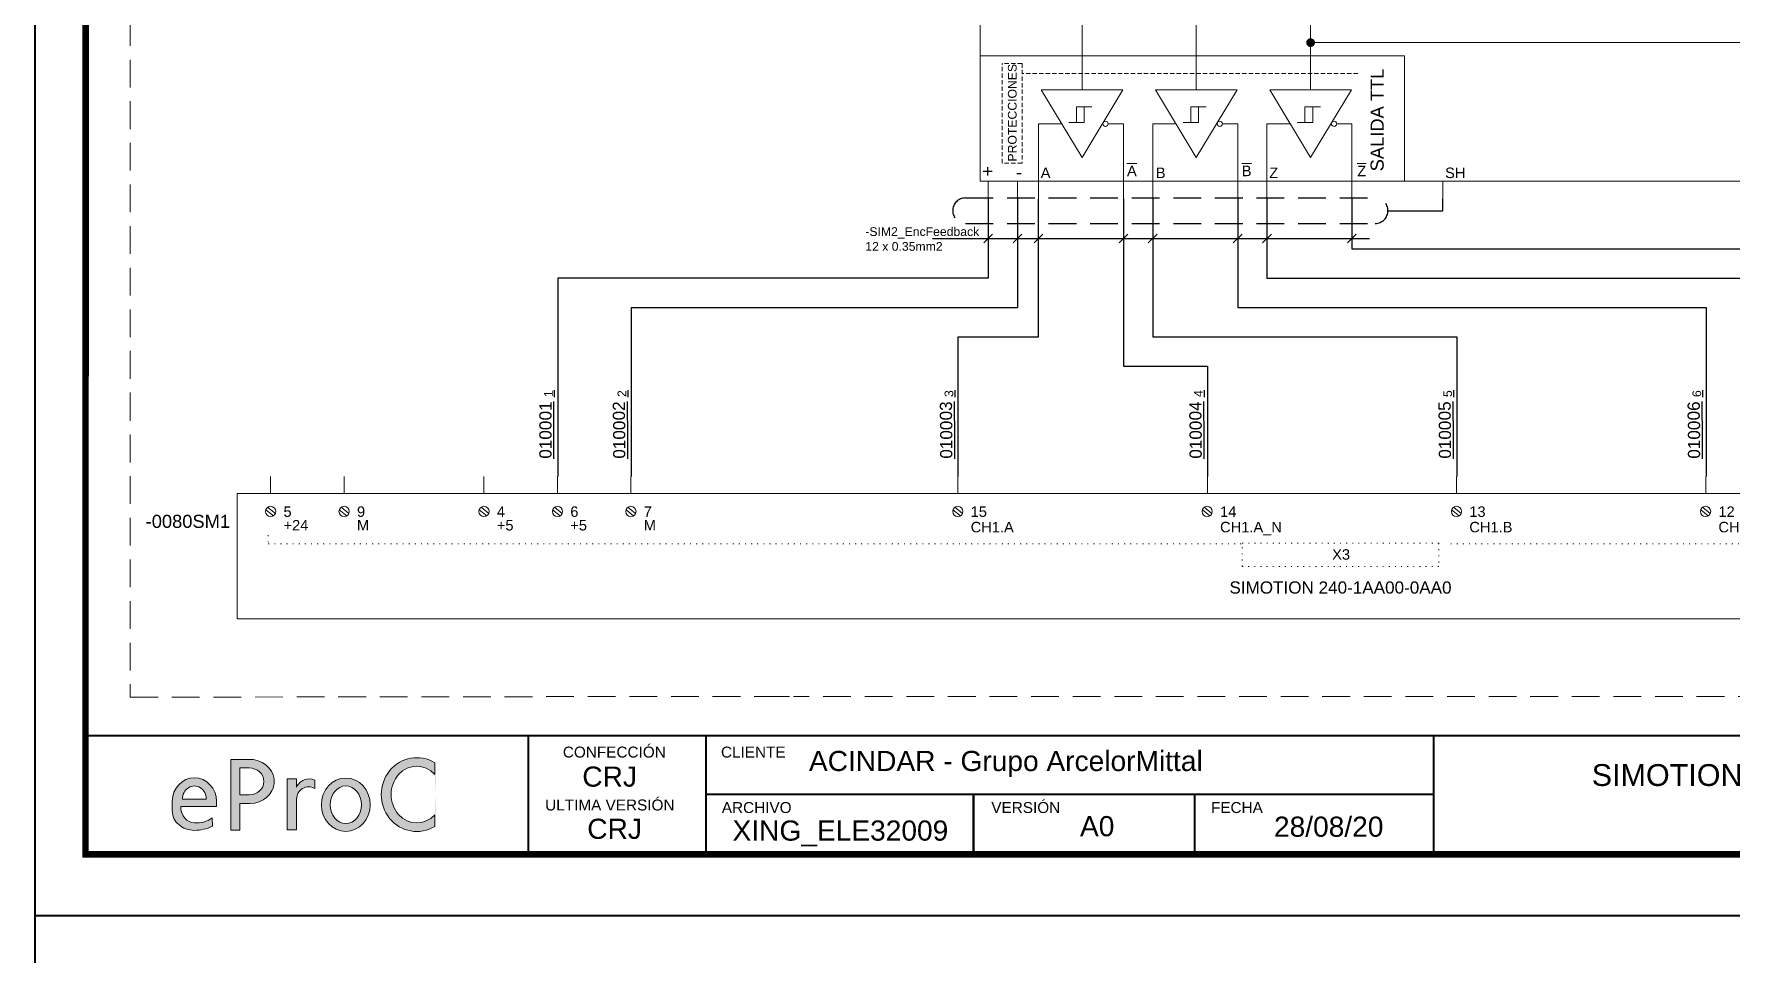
# Model space of a CAD drawing. Header units: millimetres. Extents: x 0 to 14510, y -7775 to 297.
# Drawn here: x 389.8 to 584.1, y -3066.7 to -2961.4 of the extents above; entities that cross this region are included whole.
import ezdxf
from ezdxf.enums import TextEntityAlignment as Align

# ---------------------------------------------------------------- set-up
doc = ezdxf.new("R2010")
doc.units = ezdxf.units.MM
for name, pattern in [('ACAD_ISO07W100', [3, 0, -3]), ('DASHED', [0.75, 0.5, -0.25]), ('HIDDEN2', [4.762499999999999, 3.175, -1.5875])]:
    doc.linetypes.add(name, pattern=pattern)
doc.layers.add('Cables eProC', color=81, linetype='Continuous', lineweight=25)
doc.layers.add('eProC - L2', color=41, linetype='Continuous', lineweight=20)
doc.layers.add('TEXTOS', color=150, linetype='Continuous')
doc.styles.get("Standard").update_dxf_attribs({"font": 'arial.ttf'})

# ---------------------------------------------------------------- blocks, each defined once
blk = doc.blocks.new('eProC - Rótulo')
at = {"layer": 'eProC - L2', "lineweight": 0}
h = blk.add_hatch(color=256, dxfattribs=at)
h.dxf.hatch_style = 1
edge = h.paths.add_edge_path()
edge.add_ellipse((18.25213672028826, -196.9261742999511), major_axis=(0, 2.69398394157768), ratio=0.9394639537380453, start_angle=270, end_angle=450)
edge.add_line((15.721235915227, -196.9261742999488), (15.721235915227, -198.0262406689194))
edge.add_ellipse((18.25213672028826, -198.0262406689176), major_axis=(-2.530900805061371, 0), ratio=0.8765219452336325, start_angle=0, end_angle=90.00000003045925)
edge.add_arc((18.27335383050047, -195.5607843947532), 4.683894425901206, 269.7404606443341, 295.7776069626162)
edge.add_line((20.31028205640587, -199.7785788889764), (20.29822599010674, -198.8274645321544))
edge.add_arc((18.53107238730183, -196.3659306924278), 3.030178328089625, 264.718299702173, 305.6748497988437, ccw=False)
edge.add_ellipse((18.25213672028826, -197.5293953656246), major_axis=(0, -1.853847971147125), ratio=0.8438195784126398, start_angle=270, end_angle=360, ccw=False)
edge.add_line((16.68782350683375, -197.5293953656246), (20.78303752534953, -197.5293953656246))
edge.add_line((20.78303752534953, -197.5293953656246), (20.78303752534964, -196.9261742999511))
edge = h.paths.add_edge_path(flags=16)
edge.add_line((19.61407906036493, -196.6747056132363), (16.8901943802116, -196.6747056132363))
edge.add_ellipse((18.25213672028826, -196.6524970348587), major_axis=(0, 1.493762606582783), ratio=0.9118536529786326, start_angle=269.14812120263406, end_angle=450.85187879736594, ccw=False)
edge = h.paths.add_edge_path()
edge.add_ellipse((24.53606879678694, -194.6480166949741), major_axis=(2.859551306712874, 0), ratio=0.8879042817777737, start_angle=271.7431843167558, end_angle=440.0131197538371)
edge.add_line((25.03197981647497, -192.1474811884746), (22.43893209419025, -192.1474811884746))
edge.add_line((22.43893209419025, -192.1474811884746), (22.43893209419025, -197.188480772912))
edge.add_line((22.43893209419025, -197.188480772912), (22.43893209419025, -200.2321034925712))
edge.add_line((22.43893209419025, -200.2321034925712), (23.45480529619465, -200.2321034925712))
edge.add_line((23.45480529619465, -200.2321034925712), (23.45480529619465, -197.1858495332467))
edge.add_line((23.45480529619465, -197.1858495332467), (24.62305523908697, -197.1858495332467))
edge = h.paths.add_edge_path(flags=16)
edge.add_line((23.45480529619465, -196.1897923405218), (23.45480529619465, -193.1062410494224))
edge.add_line((23.45480529619465, -193.1062410494224), (24.53606879676522, -193.1062410494224))
edge.add_ellipse((24.53606879678694, -194.6480166949741), major_axis=(1.681458667494562, 0), ratio=0.9169274721736568, start_angle=270, end_angle=450, ccw=False)
edge.add_line((24.53606879683048, -196.1897923405218), (23.45480529619465, -196.1897923405218))
h.paths.add_polyline_path([(28.88337502731326, -200.1686943225809), (29.96274090268548, -200.1686943225809), (29.96274090268548, -196.6621550902314, -0.5790308252155739), (32.03007794970472, -195.4418327159001), (32.03007794970472, -194.4851599634876, 0.4270023526849942), (29.96274090268548, -195.3092403231453), (29.96274090268548, -194.3667890582274), (28.88337502731326, -194.3667890582274)])
edge = h.paths.add_edge_path()
edge.add_ellipse((35.59266709558801, -197.314602608275), major_axis=(0, 3.050109259531877), ratio=0.9167500623092966, start_angle=0, end_angle=360)
edge = h.paths.add_edge_path(flags=16)
edge.add_ellipse((35.59266709558801, -197.314602608275), major_axis=(0, 2.152249407964542), ratio=0.8331707360348017, start_angle=0, end_angle=360)
edge = h.paths.add_edge_path()
edge.add_ellipse((43.71944930917152, -196.1511172593932), major_axis=(0, -3.250497670981453), ratio=0.9018554990975474, start_angle=135.331656941236, end_angle=404.668343058764, ccw=False)
edge.add_line((45.78028465666421, -193.8394023104156), (45.78028465666421, -192.5089534251097))
edge.add_ellipse((43.71944930917152, -196.1511172593932), major_axis=(0, -4.224315765563161), ratio=0.963019127378297, start_angle=149.5633998648684, end_angle=390.4366001351317)
edge.add_line((45.78028465666421, -199.7932810936768), (45.78028465666421, -198.4628322083709))
at = {"layer": 'eProC - L2', "lineweight": 5, "const_width": 0.233}
for points in [[(0, 0), (297, 0), (297, -210.0000000000002), (0, -210), (0, 0)], [(5.783499999999549, -189.4009999999998), (291.2164999999995, -189.4009999999998)], [(56.47486139750822, -202.9226231724861), (56.47486139750822, -189.3236231724859)], [(76.84365215121034, -202.9226231724861), (76.84365215121034, -189.3236231724859)], [(160.1370160879637, -203), (160.1370160879637, -189.4009999999998)], [(76.84365215121034, -196.123123172486), (160.1370160879637, -196.123123172486)], [(107.4632783138395, -202.9226231724861), (107.4632783138395, -196.123123172486)], [(132.7952386088173, -202.9226231724861), (132.7952386088173, -196.123123172486)]]:
    blk.add_lwpolyline(points, dxfattribs=at)
at = {"layer": 'eProC - L2', "lineweight": 40, "const_width": 0.75}
blk.add_lwpolyline([(5.783499999999549, -203), (291.2505000000001, -203), (291.2850000000003, -14.87246776690426), (5.817999999999756, -14.87246776690426)], close=True, dxfattribs=at)
at = {"layer": 'eProC - L2', "lineweight": 0}
for points in [[(22.43893209419025, -197.188480772912), (22.43893209419025, -192.1474811884746), (25.03197981648179, -192.1474811884746)], [(23.45480529619465, -197.188480772912), (23.45480529619465, -200.2321034925712), (22.43893209419025, -200.2321034925712), (22.43893209419025, -192.1474811884746), (23.45480529619465, -192.1474811884746)], [(23.45480529619465, -193.1062410494224), (23.45480529619465, -196.1897923405218)], [(24.5360687967883, -193.1062410494224), (23.45480529619465, -193.1062410494224), (23.45480529619465, -196.1897923405218), (24.5360687967883, -196.1897923405218)], [(45.78028465666421, -192.5089534251097), (45.78028465666421, -193.8394023104156)], [(29.96274090268548, -196.6284768904829), (29.96274090268548, -200.1686943225809), (28.88337502731326, -200.1686943225809), (28.88337502731326, -194.3667890582274), (29.96274090268548, -194.3667890582274), (29.96274090268548, -195.3092403231431)], [(32.03007794970472, -195.4418327159001), (32.03007794970472, -194.4851599634871)], [(15.721235915227, -196.9261742999511), (15.721235915227, -198.0262406689176)], [(20.78303752534953, -197.5293953656246), (16.68782350683296, -197.5293953656246)], [(16.89019438021217, -196.6747056132363), (19.61407906036425, -196.6747056132363)], [(20.78303752534953, -197.5293953656246), (20.78303752534953, -196.9261742999511)], [(24.62305523906866, -197.1858495332467), (23.45480529619465, -197.1858495332467)], [(20.31028205640587, -199.7785788889755), (20.29822599010674, -198.8274645321535)], [(45.78028465666421, -198.4628322083713), (45.78028465666421, -199.7932810936768)]]:
    blk.add_lwpolyline(points, dxfattribs=at)
for centre, radius, start, end in [((31.34663979589845, -196.6453159903344), 1.384001337398694, 60.40847701888465, 180.6971331110832), ((31.39091835090221, -195.8868887166072), 1.540574078083927, 65.48798580094844, 157.9783705209563), ((18.53107238730195, -196.3659306924278), 3.030178328089643, 264.7182996994936, 305.674849798842), ((18.27335383050047, -195.5607843947532), 4.683894425901305, 269.7404606254545, 295.7776069626336)]:
    blk.add_arc(centre, radius, start, end, dxfattribs=at)
for centre, major_axis, ratio, start_param, end_param in [((24.53606879678694, -194.6480166949741), (2.859551306712874, 0), 0.8879042817777737, 4.742813286181207, 7.679677691676559), ((43.71944930917152, -196.1511172593932), (0, -4.224315765563161), 0.963019127378297, 2.610373768118795, 6.814404192650585), ((18.25213672028826, -196.9261742999511), (0, 2.69398394157768), 0.9394639537380453, 4.71238898038469, 7.853981633974483), ((24.53606879678694, -194.6480166949741), (1.681458667494562, 0), 0.9169274721736568, 4.71238898038469, 7.853981633974483), ((43.71944930917152, -196.1511172593932), (0, -3.250497670981453), 0.9018554990975474, 2.361982995804007, 7.062794964965373), ((18.25213672028826, -196.6524970348587), (0, 1.493762606582783), 0.9118536529786326, 4.697520890542724, 7.868849723816449), ((18.25213672028826, -198.0262406689176), (-2.530900805061371, 0), 0.8765219452336325, 0, 1.570796327326511), ((18.25213672028826, -197.5293953656246), (0, -1.853847971147125), 0.8438195784126398, 4.71238898038469, 6.283185307179586)]:
    blk.add_ellipse(centre, major_axis=major_axis, ratio=ratio, start_param=start_param, end_param=end_param, dxfattribs=at)
for major_axis, ratio in [((0, 3.050109259531877), 0.9167500623092966), ((0, 2.152249407964542), 0.8331707360348017)]:
    blk.add_ellipse((35.59266709558801, -197.314602608275), major_axis=major_axis, ratio=ratio, dxfattribs=at)
at = {"layer": 'eProC - L2', "attachment_point": 7}
for s, insert, char_height in [('{\\fArial|b0|i0|c0|p18;CONFECCIÓN }', (60.44413231986846, -191.9323770540059), 1.255239842187869), ('{\\fArial|b0|i0|c0|p18;CLIENTE}', (78.54848969712793, -191.9323770540059), 1.255239842187869), ('{\\fArial|b0|i0|c0|p18;ACINDAR - Grupo ArcelorMittal}', (88.62083612340257, -194.1530265221377), 2.305149634601388), ('{\\fArial|b0|i0|c0|p18;CRJ}', (62.66984818896753, -195.2786288782686), 2.305149634601388), ('{\\fArial|b0|i0|c0|p18;ULTIMA VERSIÓN}', (58.41840193245116, -197.989487357172), 1.255239842187869), ('{\\fArial|b0|i0|c0|p18;ARCHIVO}', (78.64627760704661, -198.2800028847432), 1.255239842187869), ('{\\fArial|b0|i0|c0|p18;VERSIÓN}', (109.503126452717, -198.2800028847432), 1.255239842187869), ('{\\fArial|b0|i0|c0|p18;FECHA}', (134.6501022744314, -198.2800028847432), 1.255239842187869), ('{\\fArial|b0|i0|c0|p18;CRJ}', (63.23684171670493, -201.2539878171506), 2.305149634601388), ('{\\fArial|b0|i0|c0|p18;XING_ELE32009}', (79.87327899639467, -202.087657779754), 2.305149634601388), ('{\\fArial|b0|i0|c0|p18;A0}', (119.6550813409899, -200.9525265221378), 2.305149634601388), ('{\\fArial|b0|i0|c0|p18;28/08/20}', (141.867730192314, -201.0108573813513), 2.305149634601388)]:
    blk.add_mtext(s, dxfattribs=dict(at, insert=insert, char_height=char_height))
at = {"layer": 'eProC - L2', "insert": (215.9882582192838, -192.6668423217829), "char_height": 2.5, "width": 89.0142959662885, "attachment_point": 2}
blk.add_mtext('{\\fArial|b0|i0|c0|p18;SIMOTION 1 - TREN COMÚN - TIJERAS 6 Y 12}', dxfattribs=at)
at = {"layer": 'eProC - L2'}
for tag, p in [('GR', (284.9388241817146, -193.1055635700077)), ('PG', (284.9388241817146, -198.932405996431))]:
    blk.add_attdef(tag, text='', height=3, dxfattribs=at).set_placement(p, align=Align.MIDDLE)
blk.add_attdef('DESCRIPCIÓN', text='', height=1.8, dxfattribs=at).set_placement((216.3124805672701, -199.6093158954159), align=Align.CENTER)
blk = doc.blocks.new('EntradaEncoder')
at = {"layer": 'eProC - L2'}
blk.add_lwpolyline([(0, 0), (285.3993131526131, 0), (285.3993131526131, -170.0944338371428), (0, -170.0944338371428)], close=True, dxfattribs=at)
for points in [[(21.16864936152524, -140.440132560896), (21.16864936152524, -142.398420619621)], [(29.57965510321287, -140.440132560896), (29.57965510321287, -142.398420619621)], [(45.59635857691865, -140.440132560896), (45.59635857691865, -142.398420619621)], [(54.00736431860628, -140.440132560896), (54.00736431860628, -142.398420619621)], [(62.41837006029391, -140.440132560896), (62.41837006029391, -142.398420619621)], [(99.86512630522884, -140.440132560896), (99.86512630522884, -142.398420619621)], [(128.4221263052295, -140.440132560896), (128.4221263052295, -142.398420619621)], [(156.9621263052286, -140.440132560896), (156.9621263052286, -142.398420619621)], [(185.4854394578433, -140.440132560896), (185.4854394578433, -142.3984179075387)], [(256.3939237839822, -142.398420619621), (17.33208903761988, -142.3984206196237)], [(17.33208903761988, -156.7231341166125), (17.33208903761988, -142.3984206196237)], [(21.47996985772625, -144.9293886112782), (20.61432363544191, -144.2455740360647)], [(20.82690637296582, -143.9584135324476), (21.71011254443511, -144.6560995356003)], [(29.89097559941388, -144.9293886112782), (29.02532937712954, -144.2455740360647)], [(29.23791211465345, -143.9584135324476), (30.12111828612274, -144.6560995356003)], [(45.90767907311965, -144.9293886112782), (45.04203285083531, -144.2455740360647)], [(45.25461558835923, -143.9584135324476), (46.13782175982851, -144.6560995356003)], [(54.31868481480728, -144.9293886112782), (53.45303859252294, -144.2455740360647)], [(53.66562133004686, -143.9584135324476), (54.54882750151614, -144.6560995356003)], [(62.72969055649492, -144.9293886112782), (61.86404433421058, -144.2455740360647)], [(62.07662707173449, -143.9584135324476), (62.95983324320378, -144.6560995356003)], [(100.1594558671877, -144.9293858991959), (99.29380964490338, -144.2455713239824)], [(99.5063923824273, -143.9584108203653), (100.3895985538966, -144.6560968235181)], [(128.716446761031, -144.9293886112782), (127.8508005387466, -144.2455740360647)], [(128.0633832762705, -143.9584135324476), (128.9465894477398, -144.6560995356003)], [(157.2564513141078, -144.9293886112782), (156.3908050918235, -144.2455740360647)], [(156.6033878293474, -143.9584135324476), (157.4865940008167, -144.6560995356003)], [(185.7797644667226, -144.9293886112782), (184.9141182444382, -144.2455740360647)], [(185.1267009819621, -143.9584135324476), (186.0099071534314, -144.6560995356003)], [(17.33208903761988, -156.7231341166125), (256.3939237839822, -156.7231341166107)]]:
    blk.add_lwpolyline(points, dxfattribs=at)
at = {"layer": 'eProC - L2', "linetype": 'ACAD_ISO07W100', "ltscale": 0.2}
for points in [[(20.89215279845666, -147.1634680588832), (20.89215279845666, -148.1278432338931), (132.4220374803754, -148.1278432338931)], [(245.2830860607482, -147.1634680588832), (245.2830860607482, -148.1278432338931), (155.9150289305162, -148.1278432338931)]]:
    blk.add_lwpolyline(points, dxfattribs=at)
blk.add_lwpolyline([(132.4220374803754, -148.067599904809), (154.9079493906447, -148.067599904809), (154.9079493906447, -150.738107827261), (132.4220374803754, -150.738107827261)], close=True, dxfattribs=at)
at = {"layer": 'eProC - L2'}
for centre in [(21.16864936152524, -144.4336702125402), (29.57965510321287, -144.4336702125402), (45.59635857691865, -144.4336702125402), (54.00736431860628, -144.4336702125402), (62.41837006029391, -144.4336702125402), (99.84813537098671, -144.4336675004579), (128.40512626483, -144.4336702125402), (156.9451308179068, -144.4336702125402), (185.4684439705215, -144.4336702125402)]:
    blk.add_circle(centre, 0.5853692699507881, dxfattribs=at)
at = {"layer": 'eProC - L2', "char_height": 1.2, "attachment_point": 1}
for s, insert in [('5', (22.64074206018995, -143.8626608519253)), ('+24', (22.64074206018995, -145.4184915963048)), ('9', (31.05174780187758, -143.8626608519253)), ('M', (31.05174780187758, -145.4184915963048)), ('4', (47.06845127558336, -143.8626608519253)), ('+5', (47.06845127558336, -145.4184915963048)), ('+5', (55.47945701727099, -145.4184915963048)), ('6', (55.47945701727099, -143.8626608519253)), ('7', (63.89046275895862, -143.8626608519253)), ('M', (63.89046275895862, -145.4184915963048)), ('CH1.A', (101.3202280696514, -145.6293309166153)), ('15', (101.3202280696514, -143.862658139843)), ('CH1.A_N', (129.8772189634947, -145.6293336286976)), ('14', (129.8772189634947, -143.8626608519253)), ('CH1.B', (158.4172235165715, -145.6293336286976)), ('13', (158.4172235165715, -143.8626608519253)), ('CH1.B_N', (186.9405366691863, -145.6293336286976)), ('12', (186.9405366691863, -143.8626608519253))]:
    blk.add_mtext_dynamic_manual_height_columns(s, width=3.250252668158737, gutter_width=7.5, heights=[0], dxfattribs=dict(at, insert=insert))
at = {"layer": 'eProC - L2'}
for tag, p in [('GXX1', (16.52262650177545, -144.0058911814467)), ('ID1', (16.52262650177545, -146.32201456447))]:
    blk.add_attdef(tag, text='', height=1.5, dxfattribs=at).set_placement(p, align=Align.RIGHT)
for tag, height, p in [('BYTE', 1.2, (143.7363716029267, -149.965238330682)), ('DESC1', 1.4, (143.66499343551, -153.8437915052054))]:
    blk.add_attdef(tag, text='', height=height, dxfattribs=at).set_placement(p, align=Align.CENTER)

msp = doc.modelspace()

# ---------------------------------------------------------------- linework, layer by layer
at = {"layer": 'Cables eProC', "linetype": 'HIDDEN2'}
for p, q in [((496.4575555720279, -2980.187228089096), (543.3842408214225, -2980.187228089096)), ((496.457555572028, -2983.101892927584), (543.3842408214225, -2983.101892927585))]:
    msp.add_line(p, q, dxfattribs=at)
at = {"layer": 'Cables eProC'}
for p, q in [((499.0678536031487, -2980.278023354249), (499.0678536031486, -2989.35222466159)), ((502.4259743640073, -2980.278023354249), (502.4259743640073, -2992.710345422449)), ((551.1124441950296, -2981.644560508341), (551.1124441950296, -2980.278023354249)), ((544.8415732406668, -2981.64456050834), (551.1124441950296, -2981.644560508341)), ((449.7787987639933, -2989.35222466159), (449.7787987639933, -3012.067779229122)), ((499.0678536031487, -2989.35222466159), (449.7787987639933, -2989.35222466159)), ((458.189804505681, -2992.710345422449), (458.189804505681, -3012.067779229122)), ((458.189804505681, -2992.710345422449), (502.4259743640072, -2992.710345422449))]:
    msp.add_line(p, q, dxfattribs=at)
for points in [[(495.6365607506159, -3012.067779229122), (495.6365607506159, -2996.068466183307), (504.8131845461021, -2996.068466183307), (504.8131845461021, -2980.278023354249)], [(514.5437813553572, -2980.278023354249), (514.5437813553572, -2999.426586944167), (524.1935607506166, -2999.426586944167), (524.1935607506166, -3012.067779229122)], [(517.8992968521843, -2980.278023354249), (517.8992968521843, -2996.068466183307), (552.7335607506157, -2996.068466183307), (552.7335607506157, -3012.067779229122)], [(527.6298936614394, -2980.278023354249), (527.6298936614394, -2992.710345422449), (581.2568739032305, -2992.710345422449), (581.2568739032304, -3012.067779229122)], [(530.9854091582665, -2980.278023354249), (530.9854091582663, -2989.35222466159), (609.8138739032308, -2989.35222466159), (609.8138739032311, -3012.067779229122)], [(540.7160059675216, -2980.278023354249), (540.7160059675216, -2985.994103900732), (638.3538739032301, -2985.994103900732), (638.3538739032301, -3012.067779229122)]]:
    msp.add_lwpolyline(points, dxfattribs=at)
at = {"layer": 'Cables eProC', "linetype": 'HIDDEN2'}
for centre, start, end in [((496.457555572028, -2981.64456050834), 90.00000000000448, 269.9999999999955), ((543.3842408214225, -2981.64456050834), 270, 90)]:
    msp.add_arc(centre, 1.457332419244267, start, end, dxfattribs=at)
at = {"layer": 'eProC - L2'}
for p, q in [((509.8059962417962, -2950.029367695433), (509.8059962417958, -2967.82809567102)), ((522.8921085478786, -2950.029367695433), (522.892108547878, -2967.82809567102)), ((535.9782208539606, -2950.029367695433), (535.9782208539602, -2967.82809567102)), ((595.4523678195603, -2962.409505368487), (535.9782208539602, -2962.409505368489)), ((507.4713214494791, -2971.695745759292), (504.8131845461021, -2971.695745759292)), ((504.8131845461021, -2971.695745759292), (504.8131845461021, -2980.278023354249)), ((512.7956236640273, -2971.695745759293), (514.5437813553572, -2971.695745759292)), ((514.5437813553572, -2971.695745759292), (514.5437813553572, -2980.278023354249)), ((517.8992968521843, -2971.695745759292), (517.8992968521843, -2980.278023354249)), ((520.5574337555613, -2971.695745759292), (517.8992968521843, -2971.695745759292)), ((525.8817359701095, -2971.695745759293), (527.6298936614394, -2971.695745759292)), ((527.6298936614394, -2971.695745759292), (527.6298936614394, -2980.278023354249)), ((530.9854091582665, -2971.695745759292), (530.9854091582665, -2980.278023354249)), ((533.6435460616435, -2971.695745759293), (530.9854091582665, -2971.695745759293)), ((538.9678482761917, -2971.695745759293), (540.7160059675216, -2971.695745759293)), ((540.7160059675216, -2971.695745759292), (540.7160059675216, -2980.278023354249)), ((551.1124441950296, -2978.248221863121), (551.1124441950296, -2980.278023354249))]:
    msp.add_line(p, q, dxfattribs=at)
at = {"layer": 'eProC - L2', "linetype": 'DASHED'}
for p, q in [((500.6712871019539, -2976.190732344175), (500.6712871019539, -2964.786501108399)), ((502.9355030885256, -2964.786501108399), (500.6712871019538, -2964.786501108399)), ((502.9355030885256, -2964.786501108399), (502.9355030885256, -2976.190732344175)), ((541.3942211805504, -2965.923688146722), (502.9355030885256, -2965.923688146722)), ((502.9355030885256, -2976.190732344175), (500.6712871019538, -2976.190732344175))]:
    msp.add_line(p, q, dxfattribs=at)
at = {"layer": 'eProC - L2', "linetype": 'HIDDEN2'}
for points in [[(400.8375693987007, -2888.159298154664), (400.8375693987007, -3002.510760314022), (400.8375693987007, -3037.323839096811), (473.1344189901563, -3037.234751734002), (476.7848852583396, -3037.234751734002)], [(476.7848852583398, -2928.107417415435), (673.8457172843323, -2928.107417415435), (673.8457172843323, -3037.234751734002), (476.7848852583396, -3037.234751734002)]]:
    msp.add_lwpolyline(points, dxfattribs=at)
at = {"layer": 'eProC - L2'}
for points in [[(498.1523431759547, -2942.595535713266), (605.9634310837046, -2942.595535713258), (605.9634310837046, -2978.248221863121), (498.1523431759547, -2978.248221863121), (498.1523431759521, -2942.595535713266)], [(498.1523431759547, -2963.902609574142), (498.1523431759547, -2978.248221863121), (546.7128664102406, -2978.248221863121), (546.7128664102406, -2963.902609574141), (498.1523431759547, -2963.902609574142)], [(514.4753458264297, -2967.82809567102), (505.1366466571619, -2967.82809567102), (509.8059962417958, -2975.563395847563), (514.4753458264297, -2967.82809567102)], [(527.5614581325119, -2967.82809567102), (518.2227589632441, -2967.82809567102), (522.892108547878, -2975.563395847563), (527.5614581325119, -2967.82809567102)], [(540.6475704385941, -2967.828095671021), (531.3088712693263, -2967.828095671021), (535.9782208539602, -2975.563395847563), (540.6475704385941, -2967.828095671021)], [(510.9288083491022, -2969.769056609131), (509.1664883828983, -2969.769056609131), (509.1664883828983, -2971.531376575335), (508.2853283997963, -2971.531376575335), (510.0476483660002, -2971.531376575335), (510.0476483660002, -2969.769056609131)], [(524.0149206551844, -2969.769056609131), (522.2526006889805, -2969.769056609131), (522.2526006889805, -2971.531376575335), (521.3714407058785, -2971.531376575335), (523.1337606720824, -2971.531376575335), (523.1337606720824, -2969.769056609131)], [(537.1010329612666, -2969.769056609131), (535.3387129950627, -2969.769056609131), (535.3387129950627, -2971.531376575335), (534.4575530119607, -2971.531376575335), (536.2198729781646, -2971.531376575335), (536.2198729781646, -2969.769056609131)], [(499.0678536031487, -2980.278023354249), (499.0678536031487, -2978.248221863121)], [(502.4259743640073, -2980.278023354249), (502.4259743640073, -2978.248221863121)]]:
    msp.add_lwpolyline(points, dxfattribs=at)
at = {"layer": 'eProC - L2', "const_width": 0.5}
msp.add_lwpolyline([(535.7282208539601, -2962.409505368489, -1), (536.2282208539601, -2962.409505368489, -1)], format="xyb", close=True, dxfattribs=at)
at = {"layer": 'eProC - L2'}
for centre in [(512.4956236640273, -2971.695745759292), (525.5817359701095, -2971.695745759292), (538.6678482761918, -2971.695745759292)]:
    msp.add_circle(centre, 0.3, dxfattribs=at)
at = {"layer": 'TEXTOS'}
for p, q in [((499.5678536031487, -2984.31512400792), (498.5678536031487, -2985.31512400792)), ((502.9259743640073, -2984.31512400792), (501.9259743640073, -2985.31512400792)), ((505.3131845461021, -2984.31512400792), (504.3131845461021, -2985.31512400792)), ((515.0437813553572, -2984.31512400792), (514.0437813553572, -2985.31512400792)), ((518.3992968521843, -2984.31512400792), (517.3992968521843, -2985.31512400792)), ((528.1298936614394, -2984.31512400792), (527.1298936614394, -2985.31512400792)), ((531.4854091582665, -2984.31512400792), (530.4854091582665, -2985.31512400792)), ((541.2160059675216, -2984.31512400792), (540.2160059675216, -2985.31512400792)), ((492.6837031326636, -2984.81512400792), (542.7423650727565, -2984.81512400792))]:
    msp.add_line(p, q, dxfattribs=at)

# ---------------------------------------------------------------- block references
at = {"layer": 'Cables eProC'}
for p in [(389.9189344453871, -2852.321080505369), (389.9189344453871, -3062.321080505369)]:
    msp.add_blockref('eProC - Rótulo', p, dxfattribs=at)
ref = msp.add_blockref('EntradaEncoder', (395.7369344453869, -2871.627646668226), dxfattribs=at)
ref.add_attrib('ID1', '-0080SM1', dxfattribs={"layer": 'eProC - L2', "height": 1.5}).set_placement((412.2595609471623, -3017.949661232696), align=Align.RIGHT)
ref.add_attrib('DESC1', 'SIMOTION 240-1AA00-0AA0', dxfattribs={"layer": 'eProC - L2', "height": 1.4}).set_placement((539.4019278808969, -3025.471438173432), align=Align.CENTER)
ref.add_attrib('BYTE', 'X3', dxfattribs={"layer": 'eProC - L2', "height": 1.2}).set_placement((539.4733060483136, -3021.592884998908), align=Align.CENTER)

# ---------------------------------------------------------------- texts
at = {"layer": 'Cables eProC', "attachment_point": 1, "rotation": 90}
for s, width, heights, insert, char_height in [('{\\L1}', 7.623669181957666, [1.44525800835805], (448.2155315868873, -3002.969878302566), 1), ('{\\L2}', 4.535518463554467, [0], (456.626537328575, -3002.969878302563), 1), ('\\pxt2;{\\L3}', 4.535518463554467, [0], (494.0732935735099, -3002.969878302563), 1), ('{\\L4}', 4.535518463554467, [0], (522.6302935735106, -3002.969878302566), 1), ('{\\L5}', 4.535518463554467, [0], (551.1702935735096, -3002.969878302566), 1), ('{\\L6}', 4.535518463554467, [0], (579.6936067261244, -3002.969875590481), 1), ('{\\L01}', 4.535518463554467, [0], (447.6669245026576, -3005.645021686747), 1.4), ('{\\L02}', 4.535518463554467, [0], (456.0779302443452, -3005.645021686745), 1.4), ('{\\L03}', 4.535518463554467, [0], (493.5246864892802, -3005.645021686745), 1.4), ('{\\L04}', 4.535518463554467, [0], (522.0816864892809, -3005.645021686747), 1.4), ('{\\L05}', 4.535518463554467, [0], (550.6216864892799, -3005.645021686747), 1.4), ('{\\L06}', 4.535518463554467, [0], (579.1449996418946, -3005.645018974663), 1.4), ('{\\L0100}', 4.535518463554467, [0], (447.6669245026576, -3010.027782089241), 1.4), ('{\\L0100}', 4.535518463554467, [0], (456.1124302443454, -3010.027782089241), 1.4), ('{\\L0100}', 4.535518463554467, [0], (493.5591864892804, -3010.027782089241), 1.4), ('{\\L0100}', 4.535518463554467, [0], (522.1161864892811, -3010.027782089241), 1.4), ('{\\L0100}', 4.535518463554467, [0], (550.6561864892801, -3010.027782089241), 1.4), ('{\\L0100}', 4.535518463554467, [0], (579.1794996418948, -3010.027782089241), 1.4)]:
    msp.add_mtext_dynamic_manual_height_columns(s, width=width, gutter_width=12.5, heights=heights, dxfattribs=dict(at, insert=insert, char_height=char_height))
at = {"layer": 'eProC - L2'}
for s, width, insert, char_height, attachment_point, rotation in [('PROTECCIONES', 23.29234670986625, (501.3218423358064, -2970.431101292665), 1, 2, 90), ('SALIDA TTL', 23.29234670986625, (542.8485067956116, -2971.258591999952), 1.5, 2, 90), ('+', 1.5, (498.2267927002999, -2976.527877355928), 1.5, 3, 90.00000000000001)]:
    msp.add_mtext_dynamic_manual_height_columns(s, width=width, gutter_width=12.5, heights=[0], dxfattribs=dict(at, insert=insert, char_height=char_height, attachment_point=attachment_point, rotation=rotation))
for s, insert, char_height, attachment_point in [('A', (505.0784310967146, -2976.707850375003), 1.2, 1), ('{\\OA}', (514.9568289808475, -2976.493396288407), 1.2, 1), ('B', (518.2610797816641, -2976.707850375003), 1.2, 1), ('{\\OB}', (528.1006074547466, -2976.493396288407), 1.2, 1), ('Z', (531.2492202541843, -2976.707850375003), 1.2, 1), ('{\\OZ}', (541.3221263507538, -2976.493396288407), 1.2, 1), ('SH', (551.3762552909474, -2976.707850375003), 1.2, 1), ('-', (502.246505030264, -2977.97735680796), 1.5, 7)]:
    msp.add_mtext_dynamic_manual_height_columns(s, width=1.5, gutter_width=12.5, heights=[0], dxfattribs=dict(at, insert=insert, char_height=char_height, attachment_point=attachment_point))
at = {"layer": 'TEXTOS', "char_height": 1, "attachment_point": 1}
for s, insert in [('-SIM2_EncFeedback', (484.9934982598238, -2983.538958519791)), ('12 x 0.35mm2', (484.9934982598238, -2985.229801158922))]:
    msp.add_mtext_dynamic_manual_height_columns(s, width=11.45518471732066, gutter_width=12.5, heights=[0], dxfattribs=dict(at, insert=insert))

doc.saveas('drawing.dxf')
